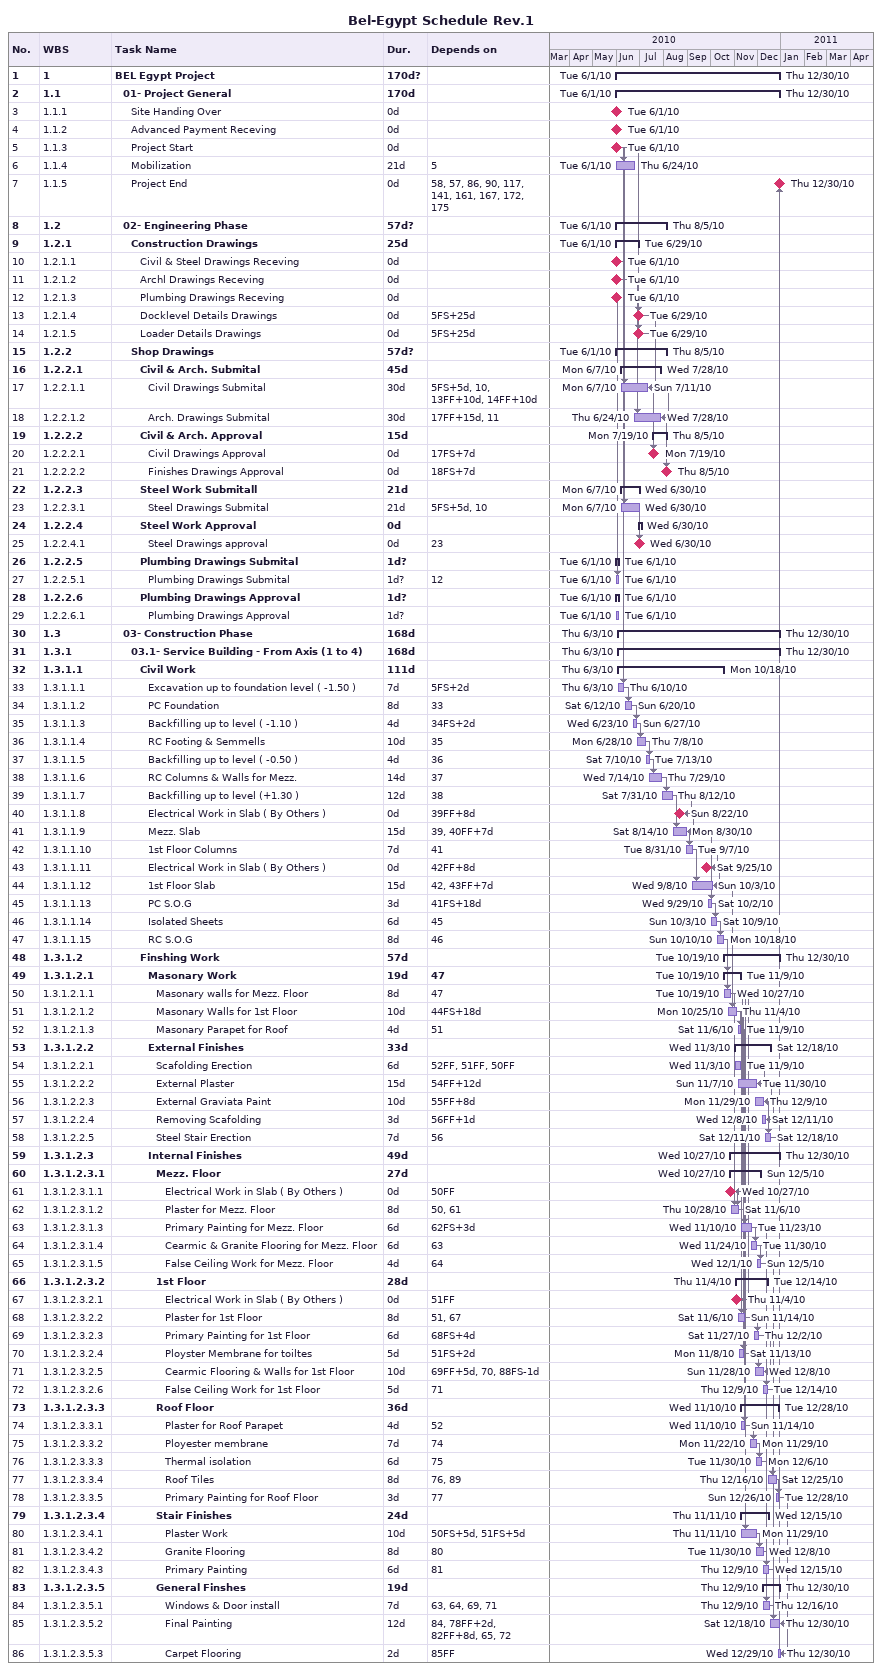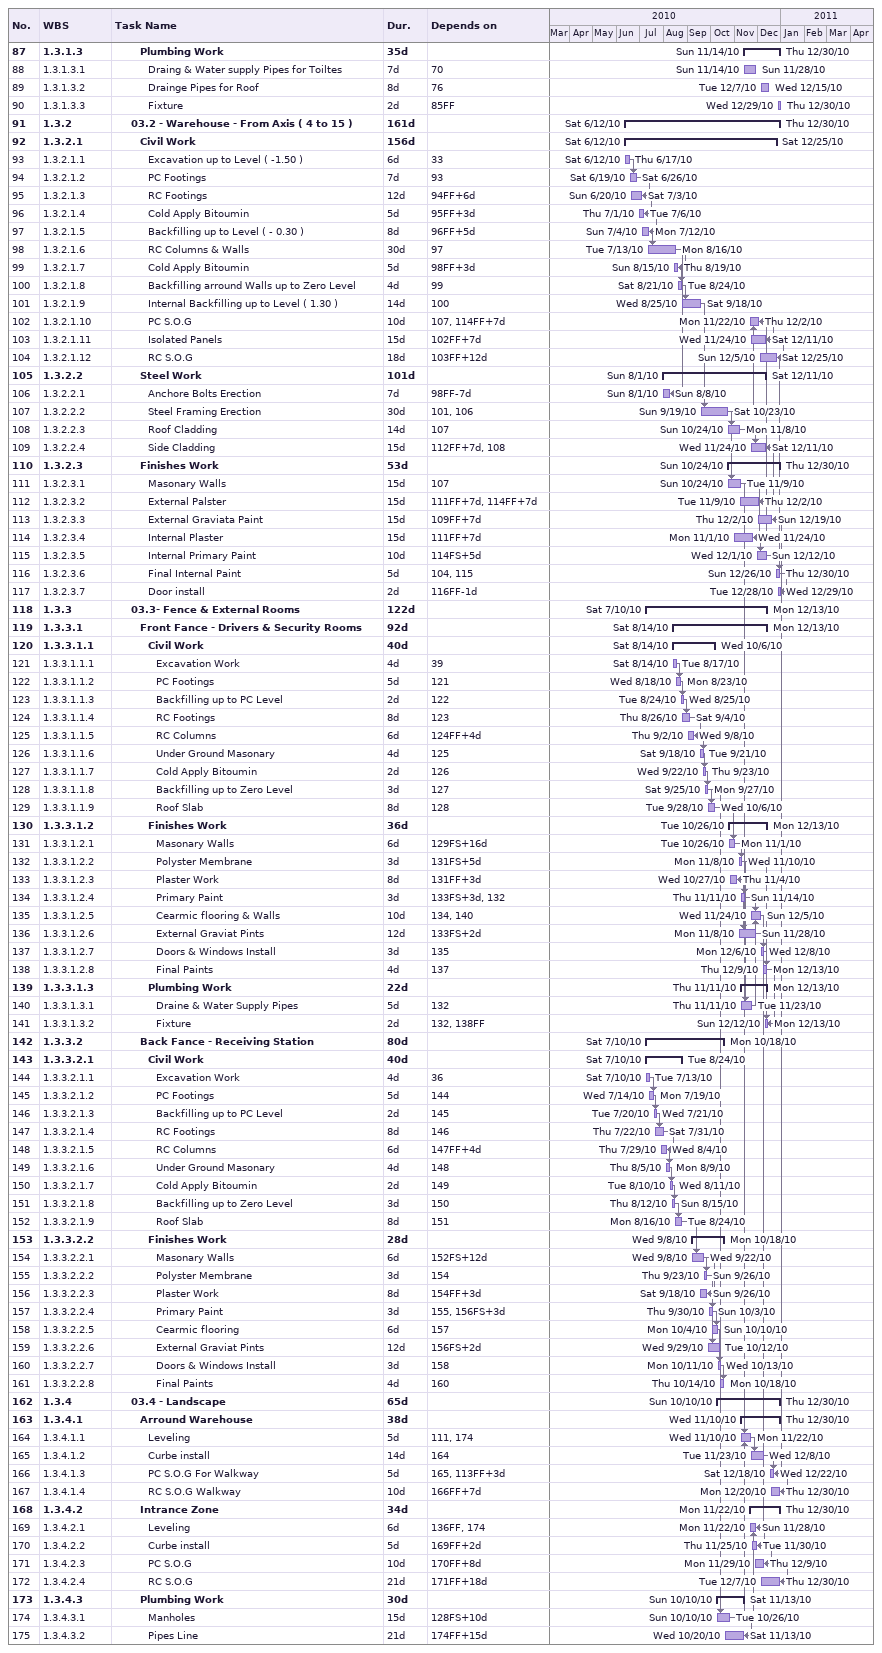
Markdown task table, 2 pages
Bel-Egypt Schedule Rev.1

| ID | WBS | Task | Duration | Start | Finish | Predecessors |
|---|---|---|---|---|---|---|
| 1 | 1 | **BEL Egypt Project** | 170d? | 2010-06-01 | 2010-12-30 |  |
| 2 | 1.1 | **01- Project General** | 170d | 2010-06-01 | 2010-12-30 |  |
| 3 | 1.1.1 | Site Handing Over | 0d | 2010-06-01 | 2010-06-01 |  |
| 4 | 1.1.2 | Advanced Payment Receving | 0d | 2010-06-01 | 2010-06-01 |  |
| 5 | 1.1.3 | Project Start | 0d | 2010-06-01 | 2010-06-01 |  |
| 6 | 1.1.4 | Mobilization | 21d | 2010-06-01 | 2010-06-24 | 5 |
| 7 | 1.1.5 | Project End | 0d | 2010-12-30 | 2010-12-30 | 58, 57, 86, 90, 117, 141, 161, 167, 172, 175 |
| 8 | 1.2 | **02- Engineering Phase** | 57d? | 2010-06-01 | 2010-08-05 |  |
| 9 | 1.2.1 | **Construction Drawings** | 25d | 2010-06-01 | 2010-06-29 |  |
| 10 | 1.2.1.1 | Civil & Steel Drawings Receving | 0d | 2010-06-01 | 2010-06-01 |  |
| 11 | 1.2.1.2 | Archl Drawings Receving | 0d | 2010-06-01 | 2010-06-01 |  |
| 12 | 1.2.1.3 | Plumbing Drawings Receving | 0d | 2010-06-01 | 2010-06-01 |  |
| 13 | 1.2.1.4 | Docklevel Details Drawings | 0d | 2010-06-29 | 2010-06-29 | 5FS+25d |
| 14 | 1.2.1.5 | Loader Details Drawings | 0d | 2010-06-29 | 2010-06-29 | 5FS+25d |
| 15 | 1.2.2 | **Shop Drawings** | 57d? | 2010-06-01 | 2010-08-05 |  |
| 16 | 1.2.2.1 | **Civil & Arch. Submital** | 45d | 2010-06-07 | 2010-07-28 |  |
| 17 | 1.2.2.1.1 | Civil Drawings Submital | 30d | 2010-06-07 | 2010-07-11 | 5FS+5d, 10, 13FF+10d, 14FF+10d |
| 18 | 1.2.2.1.2 | Arch. Drawings Submital | 30d | 2010-06-24 | 2010-07-28 | 17FF+15d, 11 |
| 19 | 1.2.2.2 | **Civil & Arch. Approval** | 15d | 2010-07-19 | 2010-08-05 |  |
| 20 | 1.2.2.2.1 | Civil Drawings Approval | 0d | 2010-07-19 | 2010-07-19 | 17FS+7d |
| 21 | 1.2.2.2.2 | Finishes Drawings Approval | 0d | 2010-08-05 | 2010-08-05 | 18FS+7d |
| 22 | 1.2.2.3 | **Steel Work Submitall** | 21d | 2010-06-07 | 2010-06-30 |  |
| 23 | 1.2.2.3.1 | Steel Drawings Submital | 21d | 2010-06-07 | 2010-06-30 | 5FS+5d, 10 |
| 24 | 1.2.2.4 | **Steel Work Approval** | 0d | 2010-06-30 | 2010-06-30 |  |
| 25 | 1.2.2.4.1 | Steel Drawings approval | 0d | 2010-06-30 | 2010-06-30 | 23 |
| 26 | 1.2.2.5 | **Plumbing Drawings Submital** | 1d? | 2010-06-01 | 2010-06-01 |  |
| 27 | 1.2.2.5.1 | Plumbing Drawings Submital | 1d? | 2010-06-01 | 2010-06-01 | 12 |
| 28 | 1.2.2.6 | **Plumbing Drawings Approval** | 1d? | 2010-06-01 | 2010-06-01 |  |
| 29 | 1.2.2.6.1 | Plumbing Drawings Approval | 1d? | 2010-06-01 | 2010-06-01 |  |
| 30 | 1.3 | **03- Construction Phase** | 168d | 2010-06-03 | 2010-12-30 |  |
| 31 | 1.3.1 | **03.1- Service Building - From Axis (1 to 4)** | 168d | 2010-06-03 | 2010-12-30 |  |
| 32 | 1.3.1.1 | **Civil Work** | 111d | 2010-06-03 | 2010-10-18 |  |
| 33 | 1.3.1.1.1 | Excavation up to foundation level ( -1.50 ) | 7d | 2010-06-03 | 2010-06-10 | 5FS+2d |
| 34 | 1.3.1.1.2 | PC Foundation | 8d | 2010-06-12 | 2010-06-20 | 33 |
| 35 | 1.3.1.1.3 | Backfilling up to level ( -1.10 ) | 4d | 2010-06-23 | 2010-06-27 | 34FS+2d |
| 36 | 1.3.1.1.4 | RC Footing & Semmells | 10d | 2010-06-28 | 2010-07-08 | 35 |
| 37 | 1.3.1.1.5 | Backfilling up to level ( -0.50 ) | 4d | 2010-07-10 | 2010-07-13 | 36 |
| 38 | 1.3.1.1.6 | RC Columns & Walls for Mezz. | 14d | 2010-07-14 | 2010-07-29 | 37 |
| 39 | 1.3.1.1.7 | Backfilling up to level (+1.30 ) | 12d | 2010-07-31 | 2010-08-12 | 38 |
| 40 | 1.3.1.1.8 | Electrical Work in Slab ( By Others ) | 0d | 2010-08-22 | 2010-08-22 | 39FF+8d |
| 41 | 1.3.1.1.9 | Mezz. Slab | 15d | 2010-08-14 | 2010-08-30 | 39, 40FF+7d |
| 42 | 1.3.1.1.10 | 1st Floor Columns | 7d | 2010-08-31 | 2010-09-07 | 41 |
| 43 | 1.3.1.1.11 | Electrical Work in Slab ( By Others ) | 0d | 2010-09-25 | 2010-09-25 | 42FF+8d |
| 44 | 1.3.1.1.12 | 1st Floor Slab | 15d | 2010-09-08 | 2010-10-03 | 42, 43FF+7d |
| 45 | 1.3.1.1.13 | PC S.O.G | 3d | 2010-09-29 | 2010-10-02 | 41FS+18d |
| 46 | 1.3.1.1.14 | Isolated Sheets | 6d | 2010-10-03 | 2010-10-09 | 45 |
| 47 | 1.3.1.1.15 | RC S.O.G | 8d | 2010-10-10 | 2010-10-18 | 46 |
| 48 | 1.3.1.2 | **Finshing Work** | 57d | 2010-10-19 | 2010-12-30 |  |
| 49 | 1.3.1.2.1 | **Masonary Work** | 19d | 2010-10-19 | 2010-11-09 | 47 |
| 50 | 1.3.1.2.1.1 | Masonary walls for Mezz. Floor | 8d | 2010-10-19 | 2010-10-27 | 47 |
| 51 | 1.3.1.2.1.2 | Masonary Walls for 1st Floor | 10d | 2010-10-25 | 2010-11-04 | 44FS+18d |
| 52 | 1.3.1.2.1.3 | Masonary Parapet for Roof | 4d | 2010-11-06 | 2010-11-09 | 51 |
| 53 | 1.3.1.2.2 | **External Finishes** | 33d | 2010-11-03 | 2010-12-18 |  |
| 54 | 1.3.1.2.2.1 | Scafolding Erection | 6d | 2010-11-03 | 2010-11-09 | 52FF, 51FF, 50FF |
| 55 | 1.3.1.2.2.2 | External Plaster | 15d | 2010-11-07 | 2010-11-30 | 54FF+12d |
| 56 | 1.3.1.2.2.3 | External Graviata Paint | 10d | 2010-11-29 | 2010-12-09 | 55FF+8d |
| 57 | 1.3.1.2.2.4 | Removing Scafolding | 3d | 2010-12-08 | 2010-12-11 | 56FF+1d |
| 58 | 1.3.1.2.2.5 | Steel Stair Erection | 7d | 2010-12-11 | 2010-12-18 | 56 |
| 59 | 1.3.1.2.3 | **Internal Finishes** | 49d | 2010-10-27 | 2010-12-30 |  |
| 60 | 1.3.1.2.3.1 | **Mezz. Floor** | 27d | 2010-10-27 | 2010-12-05 |  |
| 61 | 1.3.1.2.3.1.1 | Electrical Work in Slab ( By Others ) | 0d | 2010-10-27 | 2010-10-27 | 50FF |
| 62 | 1.3.1.2.3.1.2 | Plaster for Mezz. Floor | 8d | 2010-10-28 | 2010-11-06 | 50, 61 |
| 63 | 1.3.1.2.3.1.3 | Primary Painting for Mezz. Floor | 6d | 2010-11-10 | 2010-11-23 | 62FS+3d |
| 64 | 1.3.1.2.3.1.4 | Cearmic & Granite Flooring for Mezz. Floor | 6d | 2010-11-24 | 2010-11-30 | 63 |
| 65 | 1.3.1.2.3.1.5 | False Ceiling Work for Mezz. Floor | 4d | 2010-12-01 | 2010-12-05 | 64 |
| 66 | 1.3.1.2.3.2 | **1st Floor** | 28d | 2010-11-04 | 2010-12-14 |  |
| 67 | 1.3.1.2.3.2.1 | Electrical Work in Slab ( By Others ) | 0d | 2010-11-04 | 2010-11-04 | 51FF |
| 68 | 1.3.1.2.3.2.2 | Plaster for 1st Floor | 8d | 2010-11-06 | 2010-11-14 | 51, 67 |
| 69 | 1.3.1.2.3.2.3 | Primary Painting for 1st Floor | 6d | 2010-11-27 | 2010-12-02 | 68FS+4d |
| 70 | 1.3.1.2.3.2.4 | Ployster Membrane for toiltes | 5d | 2010-11-08 | 2010-11-13 | 51FS+2d |
| 71 | 1.3.1.2.3.2.5 | Cearmic Flooring & Walls for 1st Floor | 10d | 2010-11-28 | 2010-12-08 | 69FF+5d, 70, 88FS-1d |
| 72 | 1.3.1.2.3.2.6 | False Ceiling Work for 1st Floor | 5d | 2010-12-09 | 2010-12-14 | 71 |
| 73 | 1.3.1.2.3.3 | **Roof Floor** | 36d | 2010-11-10 | 2010-12-28 |  |
| 74 | 1.3.1.2.3.3.1 | Plaster for Roof Parapet | 4d | 2010-11-10 | 2010-11-14 | 52 |
| 75 | 1.3.1.2.3.3.2 | Ployester membrane | 7d | 2010-11-22 | 2010-11-29 | 74 |
| 76 | 1.3.1.2.3.3.3 | Thermal isolation | 6d | 2010-11-30 | 2010-12-06 | 75 |
| 77 | 1.3.1.2.3.3.4 | Roof Tiles | 8d | 2010-12-16 | 2010-12-25 | 76, 89 |
| 78 | 1.3.1.2.3.3.5 | Primary Painting for Roof Floor | 3d | 2010-12-26 | 2010-12-28 | 77 |
| 79 | 1.3.1.2.3.4 | **Stair Finishes** | 24d | 2010-11-11 | 2010-12-15 |  |
| 80 | 1.3.1.2.3.4.1 | Plaster Work | 10d | 2010-11-11 | 2010-11-29 | 50FS+5d, 51FS+5d |
| 81 | 1.3.1.2.3.4.2 | Granite Flooring | 8d | 2010-11-30 | 2010-12-08 | 80 |
| 82 | 1.3.1.2.3.4.3 | Primary Painting | 6d | 2010-12-09 | 2010-12-15 | 81 |
| 83 | 1.3.1.2.3.5 | **General Finshes** | 19d | 2010-12-09 | 2010-12-30 |  |
| 84 | 1.3.1.2.3.5.1 | Windows & Door install | 7d | 2010-12-09 | 2010-12-16 | 63, 64, 69, 71 |
| 85 | 1.3.1.2.3.5.2 | Final Painting | 12d | 2010-12-18 | 2010-12-30 | 84, 78FF+2d, 82FF+8d, 65, 72 |
| 86 | 1.3.1.2.3.5.3 | Carpet Flooring | 2d | 2010-12-29 | 2010-12-30 | 85FF |
| 87 | 1.3.1.3 | **Plumbing Work** | 35d | 2010-11-14 | 2010-12-30 |  |
| 88 | 1.3.1.3.1 | Draing & Water supply Pipes for Toiltes | 7d | 2010-11-14 | 2010-11-28 | 70 |
| 89 | 1.3.1.3.2 | Drainge Pipes for Roof | 8d | 2010-12-07 | 2010-12-15 | 76 |
| 90 | 1.3.1.3.3 | Fixture | 2d | 2010-12-29 | 2010-12-30 | 85FF |
| 91 | 1.3.2 | **03.2 - Warehouse - From Axis ( 4 to 15 )** | 161d | 2010-06-12 | 2010-12-30 |  |
| 92 | 1.3.2.1 | **Civil Work** | 156d | 2010-06-12 | 2010-12-25 |  |
| 93 | 1.3.2.1.1 | Excavation up to Level ( -1.50 ) | 6d | 2010-06-12 | 2010-06-17 | 33 |
| 94 | 1.3.2.1.2 | PC Footings | 7d | 2010-06-19 | 2010-06-26 | 93 |
| 95 | 1.3.2.1.3 | RC Footings | 12d | 2010-06-20 | 2010-07-03 | 94FF+6d |
| 96 | 1.3.2.1.4 | Cold Apply Bitoumin | 5d | 2010-07-01 | 2010-07-06 | 95FF+3d |
| 97 | 1.3.2.1.5 | Backfilling up to Level ( - 0.30 ) | 8d | 2010-07-04 | 2010-07-12 | 96FF+5d |
| 98 | 1.3.2.1.6 | RC Columns & Walls | 30d | 2010-07-13 | 2010-08-16 | 97 |
| 99 | 1.3.2.1.7 | Cold Apply Bitoumin | 5d | 2010-08-15 | 2010-08-19 | 98FF+3d |
| 100 | 1.3.2.1.8 | Backfilling arround Walls up to Zero Level | 4d | 2010-08-21 | 2010-08-24 | 99 |
| 101 | 1.3.2.1.9 | Internal Backfilling up to Level ( 1.30 ) | 14d | 2010-08-25 | 2010-09-18 | 100 |
| 102 | 1.3.2.1.10 | PC S.O.G | 10d | 2010-11-22 | 2010-12-02 | 107, 114FF+7d |
| 103 | 1.3.2.1.11 | Isolated Panels | 15d | 2010-11-24 | 2010-12-11 | 102FF+7d |
| 104 | 1.3.2.1.12 | RC S.O.G | 18d | 2010-12-05 | 2010-12-25 | 103FF+12d |
| 105 | 1.3.2.2 | **Steel Work** | 101d | 2010-08-01 | 2010-12-11 |  |
| 106 | 1.3.2.2.1 | Anchore Bolts Erection | 7d | 2010-08-01 | 2010-08-08 | 98FF-7d |
| 107 | 1.3.2.2.2 | Steel Framing Erection | 30d | 2010-09-19 | 2010-10-23 | 101, 106 |
| 108 | 1.3.2.2.3 | Roof Cladding | 14d | 2010-10-24 | 2010-11-08 | 107 |
| 109 | 1.3.2.2.4 | Side Cladding | 15d | 2010-11-24 | 2010-12-11 | 112FF+7d, 108 |
| 110 | 1.3.2.3 | **Finishes Work** | 53d | 2010-10-24 | 2010-12-30 |  |
| 111 | 1.3.2.3.1 | Masonary Walls | 15d | 2010-10-24 | 2010-11-09 | 107 |
| 112 | 1.3.2.3.2 | External Palster | 15d | 2010-11-09 | 2010-12-02 | 111FF+7d, 114FF+7d |
| 113 | 1.3.2.3.3 | External Graviata Paint | 15d | 2010-12-02 | 2010-12-19 | 109FF+7d |
| 114 | 1.3.2.3.4 | Internal Plaster | 15d | 2010-11-01 | 2010-11-24 | 111FF+7d |
| 115 | 1.3.2.3.5 | Internal Primary Paint | 10d | 2010-12-01 | 2010-12-12 | 114FS+5d |
| 116 | 1.3.2.3.6 | Final Internal Paint | 5d | 2010-12-26 | 2010-12-30 | 104, 115 |
| 117 | 1.3.2.3.7 | Door install | 2d | 2010-12-28 | 2010-12-29 | 116FF-1d |
| 118 | 1.3.3 | **03.3- Fence & External Rooms** | 122d | 2010-07-10 | 2010-12-13 |  |
| 119 | 1.3.3.1 | **Front Fance - Drivers & Security Rooms** | 92d | 2010-08-14 | 2010-12-13 |  |
| 120 | 1.3.3.1.1 | **Civil Work** | 40d | 2010-08-14 | 2010-10-06 |  |
| 121 | 1.3.3.1.1.1 | Excavation Work | 4d | 2010-08-14 | 2010-08-17 | 39 |
| 122 | 1.3.3.1.1.2 | PC Footings | 5d | 2010-08-18 | 2010-08-23 | 121 |
| 123 | 1.3.3.1.1.3 | Backfilling up to PC Level | 2d | 2010-08-24 | 2010-08-25 | 122 |
| 124 | 1.3.3.1.1.4 | RC Footings | 8d | 2010-08-26 | 2010-09-04 | 123 |
| 125 | 1.3.3.1.1.5 | RC Columns | 6d | 2010-09-02 | 2010-09-08 | 124FF+4d |
| 126 | 1.3.3.1.1.6 | Under Ground Masonary | 4d | 2010-09-18 | 2010-09-21 | 125 |
| 127 | 1.3.3.1.1.7 | Cold Apply Bitoumin | 2d | 2010-09-22 | 2010-09-23 | 126 |
| 128 | 1.3.3.1.1.8 | Backfilling up to Zero Level | 3d | 2010-09-25 | 2010-09-27 | 127 |
| 129 | 1.3.3.1.1.9 | Roof Slab | 8d | 2010-09-28 | 2010-10-06 | 128 |
| 130 | 1.3.3.1.2 | **Finishes Work** | 36d | 2010-10-26 | 2010-12-13 |  |
| 131 | 1.3.3.1.2.1 | Masonary Walls | 6d | 2010-10-26 | 2010-11-01 | 129FS+16d |
| 132 | 1.3.3.1.2.2 | Polyster Membrane | 3d | 2010-11-08 | 2010-11-10 | 131FS+5d |
| 133 | 1.3.3.1.2.3 | Plaster Work | 8d | 2010-10-27 | 2010-11-04 | 131FF+3d |
| 134 | 1.3.3.1.2.4 | Primary Paint | 3d | 2010-11-11 | 2010-11-14 | 133FS+3d, 132 |
| 135 | 1.3.3.1.2.5 | Cearmic flooring & Walls | 10d | 2010-11-24 | 2010-12-05 | 134, 140 |
| 136 | 1.3.3.1.2.6 | External Graviat Pints | 12d | 2010-11-08 | 2010-11-28 | 133FS+2d |
| 137 | 1.3.3.1.2.7 | Doors & Windows Install | 3d | 2010-12-06 | 2010-12-08 | 135 |
| 138 | 1.3.3.1.2.8 | Final Paints | 4d | 2010-12-09 | 2010-12-13 | 137 |
| 139 | 1.3.3.1.3 | **Plumbing Work** | 22d | 2010-11-11 | 2010-12-13 |  |
| 140 | 1.3.3.1.3.1 | Draine & Water Supply Pipes | 5d | 2010-11-11 | 2010-11-23 | 132 |
| 141 | 1.3.3.1.3.2 | Fixture | 2d | 2010-12-12 | 2010-12-13 | 132, 138FF |
| 142 | 1.3.3.2 | **Back Fance - Receiving Station** | 80d | 2010-07-10 | 2010-10-18 |  |
| 143 | 1.3.3.2.1 | **Civil Work** | 40d | 2010-07-10 | 2010-08-24 |  |
| 144 | 1.3.3.2.1.1 | Excavation Work | 4d | 2010-07-10 | 2010-07-13 | 36 |
| 145 | 1.3.3.2.1.2 | PC Footings | 5d | 2010-07-14 | 2010-07-19 | 144 |
| 146 | 1.3.3.2.1.3 | Backfilling up to PC Level | 2d | 2010-07-20 | 2010-07-21 | 145 |
| 147 | 1.3.3.2.1.4 | RC Footings | 8d | 2010-07-22 | 2010-07-31 | 146 |
| 148 | 1.3.3.2.1.5 | RC Columns | 6d | 2010-07-29 | 2010-08-04 | 147FF+4d |
| 149 | 1.3.3.2.1.6 | Under Ground Masonary | 4d | 2010-08-05 | 2010-08-09 | 148 |
| 150 | 1.3.3.2.1.7 | Cold Apply Bitoumin | 2d | 2010-08-10 | 2010-08-11 | 149 |
| 151 | 1.3.3.2.1.8 | Backfilling up to Zero Level | 3d | 2010-08-12 | 2010-08-15 | 150 |
| 152 | 1.3.3.2.1.9 | Roof Slab | 8d | 2010-08-16 | 2010-08-24 | 151 |
| 153 | 1.3.3.2.2 | **Finishes Work** | 28d | 2010-09-08 | 2010-10-18 |  |
| 154 | 1.3.3.2.2.1 | Masonary Walls | 6d | 2010-09-08 | 2010-09-22 | 152FS+12d |
| 155 | 1.3.3.2.2.2 | Polyster Membrane | 3d | 2010-09-23 | 2010-09-26 | 154 |
| 156 | 1.3.3.2.2.3 | Plaster Work | 8d | 2010-09-18 | 2010-09-26 | 154FF+3d |
| 157 | 1.3.3.2.2.4 | Primary Paint | 3d | 2010-09-30 | 2010-10-03 | 155, 156FS+3d |
| 158 | 1.3.3.2.2.5 | Cearmic flooring | 6d | 2010-10-04 | 2010-10-10 | 157 |
| 159 | 1.3.3.2.2.6 | External Graviat Pints | 12d | 2010-09-29 | 2010-10-12 | 156FS+2d |
| 160 | 1.3.3.2.2.7 | Doors & Windows Install | 3d | 2010-10-11 | 2010-10-13 | 158 |
| 161 | 1.3.3.2.2.8 | Final Paints | 4d | 2010-10-14 | 2010-10-18 | 160 |
| 162 | 1.3.4 | **03.4 - Landscape** | 65d | 2010-10-10 | 2010-12-30 |  |
| 163 | 1.3.4.1 | **Arround Warehouse** | 38d | 2010-11-10 | 2010-12-30 |  |
| 164 | 1.3.4.1.1 | Leveling | 5d | 2010-11-10 | 2010-11-22 | 111, 174 |
| 165 | 1.3.4.1.2 | Curbe install | 14d | 2010-11-23 | 2010-12-08 | 164 |
| 166 | 1.3.4.1.3 | PC S.O.G For Walkway | 5d | 2010-12-18 | 2010-12-22 | 165, 113FF+3d |
| 167 | 1.3.4.1.4 | RC S.O.G Walkway | 10d | 2010-12-20 | 2010-12-30 | 166FF+7d |
| 168 | 1.3.4.2 | **Intrance Zone** | 34d | 2010-11-22 | 2010-12-30 |  |
| 169 | 1.3.4.2.1 | Leveling | 6d | 2010-11-22 | 2010-11-28 | 136FF, 174 |
| 170 | 1.3.4.2.2 | Curbe install | 5d | 2010-11-25 | 2010-11-30 | 169FF+2d |
| 171 | 1.3.4.2.3 | PC S.O.G | 10d | 2010-11-29 | 2010-12-09 | 170FF+8d |
| 172 | 1.3.4.2.4 | RC S.O.G | 21d | 2010-12-07 | 2010-12-30 | 171FF+18d |
| 173 | 1.3.4.3 | **Plumbing Work** | 30d | 2010-10-10 | 2010-11-13 |  |
| 174 | 1.3.4.3.1 | Manholes | 15d | 2010-10-10 | 2010-10-26 | 128FS+10d |
| 175 | 1.3.4.3.2 | Pipes Line | 21d | 2010-10-20 | 2010-11-13 | 174FF+15d |
